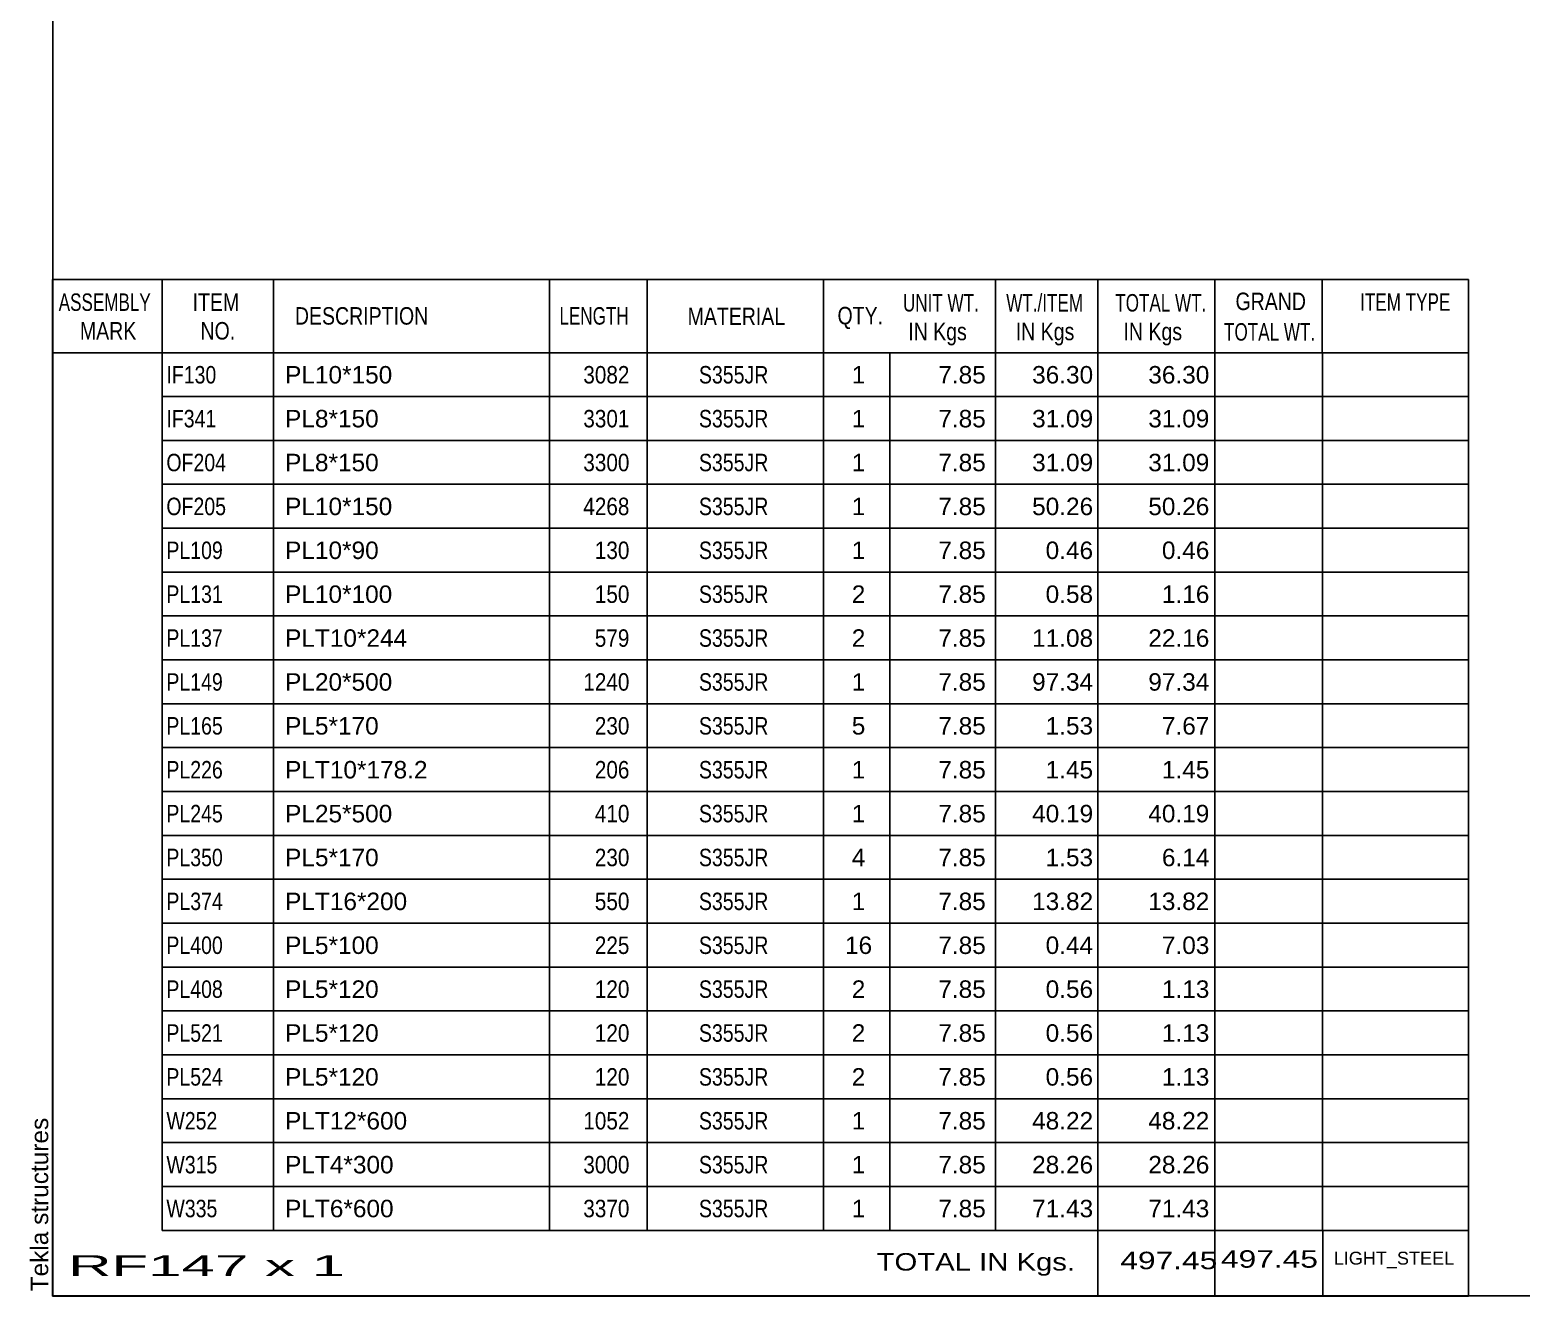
# Model space of a CAD drawing. Header units: millimetres. Extents: x -28 to 375, y -197 to 80.
# Drawn here: x -27.9 to 135.3, y -197.3 to -58.8 of the extents above; entities that cross this region are included whole.
import ezdxf

# ---------------------------------------------------------------- set-up
doc = ezdxf.new("R2010")
doc.units = ezdxf.units.MM
doc.styles.add('Arial', font='ARIAL.TTF', dxfattribs={"height": 0.2})

# ---------------------------------------------------------------- blocks, each defined once
blk = doc.blocks.new('Unknown-627306464-1201')
at = {"color": 5, "linetype": 'Continuous'}
for p, q in [((-25.35, 79.7), (-25.35, -197.3)), ((-25.35, -197.3), (374.65, -197.3))]:
    blk.add_line(p, q, dxfattribs=at)
at = {"color": 174, "linetype": 'Continuous', "style": 'Arial'}
blk.add_text('Tekla structures', height=1.9102, rotation=90, dxfattribs=at).set_placement((-25.85, -196.8))
blk = doc.blocks.new('CBS_BOM-627306464-5370')
at = {"color": 7, "linetype": 'Continuous'}
for p, q in [((-25.38, -94.13), (-25.38, -86.13)), ((-25.38, -86.13), (129.54, -86.13)), ((-13.38, -94.13), (-13.38, -86.13)), ((-1.19, -94.13), (-1.19, -86.13)), ((28.98, -94.13), (28.98, -86.13)), ((39.66, -94.13), (39.66, -86.13)), ((58.97, -94.13), (58.97, -86.13)), ((77.77, -94.13), (77.77, -86.13)), ((88.99, -94.13), (88.99, -86.13)), ((101.77, -94.13), (101.77, -86.13)), ((113.52, -94.13), (113.52, -86.13)), ((129.54, -86.14), (129.54, -94.12)), ((-25.38, -94.13), (129.54, -94.13)), ((-25.38, -98.93), (-25.38, -94.13)), ((-13.38, -98.93), (-13.38, -94.13)), ((-1.19, -98.93), (-1.19, -94.13)), ((28.98, -98.93), (28.98, -94.13)), ((39.66, -98.93), (39.66, -94.13)), ((58.97, -98.93), (58.97, -94.13)), ((66.24, -98.93), (66.24, -94.13)), ((77.77, -98.93), (77.77, -94.13)), ((88.99, -98.93), (88.99, -94.13)), ((101.77, -98.93), (101.77, -94.13)), ((113.54, -98.93), (113.54, -94.13)), ((129.54, -94.14), (129.54, -98.93)), ((-25.38, -103.73), (-25.38, -98.93)), ((-13.38, -98.93), (129.54, -98.93)), ((-13.38, -103.73), (-13.38, -98.93)), ((-1.19, -103.73), (-1.19, -98.93)), ((28.98, -103.73), (28.98, -98.93)), ((39.66, -103.73), (39.66, -98.93)), ((58.97, -103.73), (58.97, -98.93)), ((66.24, -103.73), (66.24, -98.93)), ((77.77, -103.73), (77.77, -98.93)), ((88.99, -103.73), (88.99, -98.93)), ((101.77, -103.73), (101.77, -98.93)), ((113.54, -103.73), (113.54, -98.93)), ((129.54, -98.94), (129.54, -103.73)), ((-25.38, -108.53), (-25.38, -103.73)), ((-13.38, -103.73), (129.54, -103.73)), ((-13.38, -108.53), (-13.38, -103.73)), ((-1.19, -108.53), (-1.19, -103.73)), ((28.98, -108.53), (28.98, -103.73)), ((39.66, -108.53), (39.66, -103.73)), ((58.97, -108.53), (58.97, -103.73)), ((66.24, -108.53), (66.24, -103.73)), ((77.77, -108.53), (77.77, -103.73)), ((88.99, -108.53), (88.99, -103.73)), ((101.77, -108.53), (101.77, -103.73)), ((113.54, -108.53), (113.54, -103.73)), ((129.54, -103.74), (129.54, -108.53)), ((-25.38, -113.33), (-25.38, -108.53)), ((-13.38, -108.53), (129.54, -108.53)), ((-13.38, -113.33), (-13.38, -108.53)), ((-1.19, -113.33), (-1.19, -108.53)), ((28.98, -113.33), (28.98, -108.53)), ((39.66, -113.33), (39.66, -108.53)), ((58.97, -113.33), (58.97, -108.53)), ((66.24, -113.33), (66.24, -108.53)), ((77.77, -113.33), (77.77, -108.53)), ((88.99, -113.33), (88.99, -108.53)), ((101.77, -113.33), (101.77, -108.53)), ((113.54, -113.33), (113.54, -108.53)), ((129.54, -108.54), (129.54, -113.33)), ((-25.38, -118.13), (-25.38, -113.33)), ((-13.38, -113.33), (129.54, -113.33)), ((-13.38, -118.13), (-13.38, -113.33)), ((-1.19, -118.13), (-1.19, -113.33)), ((28.98, -118.13), (28.98, -113.33)), ((39.66, -118.13), (39.66, -113.33)), ((58.97, -118.13), (58.97, -113.33)), ((66.24, -118.13), (66.24, -113.33)), ((77.77, -118.13), (77.77, -113.33)), ((88.99, -118.13), (88.99, -113.33)), ((101.77, -118.13), (101.77, -113.33)), ((113.54, -118.13), (113.54, -113.33)), ((129.54, -113.34), (129.54, -118.13)), ((-25.38, -122.93), (-25.38, -118.13)), ((-13.38, -118.13), (129.54, -118.13)), ((-13.38, -122.93), (-13.38, -118.13)), ((-1.19, -122.93), (-1.19, -118.13)), ((28.98, -122.93), (28.98, -118.13)), ((39.66, -122.93), (39.66, -118.13)), ((58.97, -122.93), (58.97, -118.13)), ((66.24, -122.93), (66.24, -118.13)), ((77.77, -122.93), (77.77, -118.13)), ((88.99, -122.93), (88.99, -118.13)), ((101.77, -122.93), (101.77, -118.13)), ((113.54, -122.93), (113.54, -118.13)), ((129.54, -118.14), (129.54, -122.93)), ((-25.38, -127.73), (-25.38, -122.93)), ((-13.38, -122.93), (129.54, -122.93)), ((-13.38, -127.73), (-13.38, -122.93)), ((-1.19, -127.73), (-1.19, -122.93)), ((28.98, -127.73), (28.98, -122.93)), ((39.66, -127.73), (39.66, -122.93)), ((58.97, -127.73), (58.97, -122.93)), ((66.24, -127.73), (66.24, -122.93)), ((77.77, -127.73), (77.77, -122.93)), ((88.99, -127.73), (88.99, -122.93)), ((101.77, -127.73), (101.77, -122.93)), ((113.54, -127.73), (113.54, -122.93)), ((129.54, -122.94), (129.54, -127.73)), ((-25.38, -132.53), (-25.38, -127.73)), ((-13.38, -127.73), (129.54, -127.73)), ((-13.38, -132.53), (-13.38, -127.73)), ((-1.19, -132.53), (-1.19, -127.73)), ((28.98, -132.53), (28.98, -127.73)), ((39.66, -132.53), (39.66, -127.73)), ((58.97, -132.53), (58.97, -127.73)), ((66.24, -132.53), (66.24, -127.73)), ((77.77, -132.53), (77.77, -127.73)), ((88.99, -132.53), (88.99, -127.73)), ((101.77, -132.53), (101.77, -127.73)), ((113.54, -132.53), (113.54, -127.73)), ((129.54, -127.74), (129.54, -132.53)), ((-25.38, -137.33), (-25.38, -132.53)), ((-13.38, -132.53), (129.54, -132.53)), ((-13.38, -137.33), (-13.38, -132.53)), ((-1.19, -137.33), (-1.19, -132.53)), ((28.98, -137.33), (28.98, -132.53)), ((39.66, -137.33), (39.66, -132.53)), ((58.97, -137.33), (58.97, -132.53)), ((66.24, -137.33), (66.24, -132.53)), ((77.77, -137.33), (77.77, -132.53)), ((88.99, -137.33), (88.99, -132.53)), ((101.77, -137.33), (101.77, -132.53)), ((113.54, -137.33), (113.54, -132.53)), ((129.54, -132.54), (129.54, -137.33)), ((-25.38, -142.13), (-25.38, -137.33)), ((-13.38, -137.33), (129.54, -137.33)), ((-13.38, -142.13), (-13.38, -137.33)), ((-1.19, -142.13), (-1.19, -137.33)), ((28.98, -142.13), (28.98, -137.33)), ((39.66, -142.13), (39.66, -137.33)), ((58.97, -142.13), (58.97, -137.33)), ((66.24, -142.13), (66.24, -137.33)), ((77.77, -142.13), (77.77, -137.33)), ((88.99, -142.13), (88.99, -137.33)), ((101.77, -142.13), (101.77, -137.33)), ((113.54, -142.13), (113.54, -137.33)), ((129.54, -137.34), (129.54, -142.13)), ((-25.38, -146.93), (-25.38, -142.13)), ((-13.38, -142.13), (129.54, -142.13)), ((-13.38, -146.93), (-13.38, -142.13)), ((-1.19, -146.93), (-1.19, -142.13)), ((28.98, -146.93), (28.98, -142.13)), ((39.66, -146.93), (39.66, -142.13)), ((58.97, -146.93), (58.97, -142.13)), ((66.24, -146.93), (66.24, -142.13)), ((77.77, -146.93), (77.77, -142.13)), ((88.99, -146.93), (88.99, -142.13)), ((101.77, -146.93), (101.77, -142.13)), ((113.54, -146.93), (113.54, -142.13)), ((129.54, -142.14), (129.54, -146.93)), ((-25.38, -151.73), (-25.38, -146.93)), ((-13.38, -146.93), (129.54, -146.93)), ((-13.38, -151.73), (-13.38, -146.93)), ((-1.19, -151.73), (-1.19, -146.93)), ((28.98, -151.73), (28.98, -146.93)), ((39.66, -151.73), (39.66, -146.93)), ((58.97, -151.73), (58.97, -146.93)), ((66.24, -151.73), (66.24, -146.93)), ((77.77, -151.73), (77.77, -146.93)), ((88.99, -151.73), (88.99, -146.93)), ((101.77, -151.73), (101.77, -146.93)), ((113.54, -151.73), (113.54, -146.93)), ((129.54, -146.94), (129.54, -151.73)), ((-25.38, -156.53), (-25.38, -151.73)), ((-13.38, -151.73), (129.54, -151.73)), ((-13.38, -156.53), (-13.38, -151.73)), ((-1.19, -156.53), (-1.19, -151.73)), ((28.98, -156.53), (28.98, -151.73)), ((39.66, -156.53), (39.66, -151.73)), ((58.97, -156.53), (58.97, -151.73)), ((66.24, -156.53), (66.24, -151.73)), ((77.77, -156.53), (77.77, -151.73)), ((88.99, -156.53), (88.99, -151.73)), ((101.77, -156.53), (101.77, -151.73)), ((113.54, -156.53), (113.54, -151.73)), ((129.54, -151.74), (129.54, -156.53)), ((-25.38, -161.33), (-25.38, -156.53)), ((-13.38, -156.53), (129.54, -156.53)), ((-13.38, -161.33), (-13.38, -156.53)), ((-1.19, -161.33), (-1.19, -156.53)), ((28.98, -161.33), (28.98, -156.53)), ((39.66, -161.33), (39.66, -156.53)), ((58.97, -161.33), (58.97, -156.53)), ((66.24, -161.33), (66.24, -156.53)), ((77.77, -161.33), (77.77, -156.53)), ((88.99, -161.33), (88.99, -156.53)), ((101.77, -161.33), (101.77, -156.53)), ((113.54, -161.33), (113.54, -156.53)), ((129.54, -156.54), (129.54, -161.33)), ((-25.38, -166.13), (-25.38, -161.33)), ((-13.38, -161.33), (129.54, -161.33)), ((-13.38, -166.13), (-13.38, -161.33)), ((-1.19, -166.13), (-1.19, -161.33)), ((28.98, -166.13), (28.98, -161.33)), ((39.66, -166.13), (39.66, -161.33)), ((58.97, -166.13), (58.97, -161.33)), ((66.24, -166.13), (66.24, -161.33)), ((77.77, -166.13), (77.77, -161.33)), ((88.99, -166.13), (88.99, -161.33)), ((101.77, -166.13), (101.77, -161.33)), ((113.54, -166.13), (113.54, -161.33)), ((129.54, -161.34), (129.54, -166.13)), ((-25.38, -170.93), (-25.38, -166.13)), ((-13.38, -166.13), (129.54, -166.13)), ((-13.38, -170.93), (-13.38, -166.13)), ((-1.19, -170.93), (-1.19, -166.13)), ((28.98, -170.93), (28.98, -166.13)), ((39.66, -170.93), (39.66, -166.13)), ((58.97, -170.93), (58.97, -166.13)), ((66.24, -170.93), (66.24, -166.13)), ((77.77, -170.93), (77.77, -166.13)), ((88.99, -170.93), (88.99, -166.13)), ((101.77, -170.93), (101.77, -166.13)), ((113.54, -170.93), (113.54, -166.13)), ((129.54, -166.14), (129.54, -170.93)), ((-25.38, -175.73), (-25.38, -170.93)), ((-13.38, -170.93), (129.54, -170.93)), ((-13.38, -175.73), (-13.38, -170.93)), ((-1.19, -175.73), (-1.19, -170.93)), ((28.98, -175.73), (28.98, -170.93)), ((39.66, -175.73), (39.66, -170.93)), ((58.97, -175.73), (58.97, -170.93)), ((66.24, -175.73), (66.24, -170.93)), ((77.77, -175.73), (77.77, -170.93)), ((88.99, -175.73), (88.99, -170.93)), ((101.77, -175.73), (101.77, -170.93)), ((113.54, -175.73), (113.54, -170.93)), ((129.54, -170.94), (129.54, -175.73)), ((-25.38, -180.53), (-25.38, -175.73)), ((-13.38, -175.73), (129.54, -175.73)), ((-13.38, -180.53), (-13.38, -175.73)), ((-1.19, -180.53), (-1.19, -175.73)), ((28.98, -180.53), (28.98, -175.73)), ((39.66, -180.53), (39.66, -175.73)), ((58.97, -180.53), (58.97, -175.73)), ((66.24, -180.53), (66.24, -175.73)), ((77.77, -180.53), (77.77, -175.73)), ((88.99, -180.53), (88.99, -175.73)), ((101.77, -180.53), (101.77, -175.73)), ((113.54, -180.53), (113.54, -175.73)), ((129.54, -175.74), (129.54, -180.53)), ((-25.38, -185.33), (-25.38, -180.53)), ((-13.38, -180.53), (129.54, -180.53)), ((-13.38, -185.33), (-13.38, -180.53)), ((-1.19, -185.33), (-1.19, -180.53)), ((28.98, -185.33), (28.98, -180.53)), ((39.66, -185.33), (39.66, -180.53)), ((58.97, -185.33), (58.97, -180.53)), ((66.24, -185.33), (66.24, -180.53)), ((77.77, -185.33), (77.77, -180.53)), ((88.99, -185.33), (88.99, -180.53)), ((101.77, -185.33), (101.77, -180.53)), ((113.54, -185.33), (113.54, -180.53)), ((129.54, -180.54), (129.54, -185.33)), ((-25.38, -190.13), (-25.38, -185.33)), ((-13.38, -185.33), (129.54, -185.33)), ((-13.38, -190.13), (-13.38, -185.33)), ((-1.19, -190.13), (-1.19, -185.33)), ((28.98, -190.13), (28.98, -185.33)), ((39.66, -190.13), (39.66, -185.33)), ((58.97, -190.13), (58.97, -185.33)), ((66.24, -190.13), (66.24, -185.33)), ((77.77, -190.13), (77.77, -185.33)), ((88.99, -190.13), (88.99, -185.33)), ((101.77, -190.13), (101.77, -185.33)), ((113.54, -190.13), (113.54, -185.33)), ((129.54, -185.34), (129.54, -190.13)), ((-25.38, -197.33), (-25.38, -190.15)), ((-13.38, -190.13), (129.54, -190.13)), ((88.99, -197.33), (88.99, -190.15)), ((101.77, -197.33), (101.77, -190.15)), ((113.58, -197.33), (113.58, -190.15)), ((129.54, -190.13), (129.54, -197.33)), ((-25.38, -197.33), (129.54, -197.33))]:
    blk.add_line(p, q, dxfattribs=at)
at = {"color": 3, "linetype": 'Continuous', "style": 'Arial'}
for s, height, width, p in [('ASSEMBLY', 1.91, 0.7, (-24.7, -89.56)), ('ITEM', 1.91, 0.8, (-10.05, -89.56)), ('UNIT WT.', 1.91, 0.7, (67.66, -89.63)), ('WT./ITEM', 1.91, 0.7, (78.96, -89.63)), ('TOTAL WT.', 1.91, 0.7, (90.89, -89.63)), ('GRAND', 1.91, 0.8, (104.04, -89.47)), ('ITEM TYPE', 1.91, 0.7, (117.68, -89.55)), ('DESCRIPTION', 1.9102, 0.8, (1.14, -91.06)), ('LENGTH', 1.91, 0.7, (30.08, -91.06)), ('MATERIAL', 1.91, 0.8, (44.1, -91.11)), ('QTY.', 1.91, 0.8, (60.5, -91.03)), ('MARK', 1.91, 0.8, (-22.38, -92.69)), ('NO.', 1.91, 0.8, (-9.19, -92.69)), ('IN Kgs', 1.91, 0.8, (68.24, -92.77)), ('IN Kgs', 1.91, 0.8, (80, -92.77)), ('IN Kgs', 1.91, 0.8, (91.79, -92.77)), ('TOTAL WT.', 1.91, 0.7, (102.79, -92.81))]:
    blk.add_text(s, height=height, dxfattribs=dict(at, width=width)).set_placement(p)
at = {"color": 7, "linetype": 'Continuous', "style": 'Arial'}
for s, width, p in [('IF130', 0.8, (-12.92, -97.5)), ('3082', 0.85, (32.69, -97.5)), ('S355JR', 0.8, (45.34, -97.5)), ('IF341', 0.8, (-12.92, -102.3)), ('3301', 0.85, (32.69, -102.3)), ('S355JR', 0.8, (45.34, -102.3)), ('OF204', 0.8, (-12.92, -107.1)), ('3300', 0.85, (32.69, -107.1)), ('S355JR', 0.8, (45.34, -107.1)), ('OF205', 0.8, (-12.92, -111.9)), ('4268', 0.85, (32.69, -111.9)), ('S355JR', 0.8, (45.34, -111.9)), ('PL109', 0.8, (-12.92, -116.7)), ('130', 0.85, (33.95, -116.7)), ('S355JR', 0.8, (45.34, -116.7)), ('PL131', 0.8, (-12.92, -121.5)), ('150', 0.85, (33.95, -121.5)), ('S355JR', 0.8, (45.34, -121.5)), ('PL137', 0.8, (-12.92, -126.3)), ('579', 0.85, (33.95, -126.3)), ('S355JR', 0.8, (45.34, -126.3)), ('PL149', 0.8, (-12.92, -131.1)), ('1240', 0.85, (32.69, -131.1)), ('S355JR', 0.8, (45.34, -131.1)), ('PL165', 0.8, (-12.92, -135.9)), ('230', 0.85, (33.95, -135.9)), ('S355JR', 0.8, (45.34, -135.9)), ('PL226', 0.8, (-12.92, -140.7)), ('206', 0.85, (33.95, -140.7)), ('S355JR', 0.8, (45.34, -140.7)), ('PL245', 0.8, (-12.92, -145.5)), ('410', 0.85, (33.95, -145.5)), ('S355JR', 0.8, (45.34, -145.5)), ('PL350', 0.8, (-12.92, -150.3)), ('230', 0.85, (33.95, -150.3)), ('S355JR', 0.8, (45.34, -150.3)), ('PL374', 0.8, (-12.92, -155.1)), ('550', 0.85, (33.95, -155.1)), ('S355JR', 0.8, (45.34, -155.1)), ('PL400', 0.8, (-12.92, -159.9)), ('225', 0.85, (33.95, -159.9)), ('S355JR', 0.8, (45.34, -159.9)), ('PL408', 0.8, (-12.92, -164.7)), ('120', 0.85, (33.95, -164.7)), ('S355JR', 0.8, (45.34, -164.7)), ('PL521', 0.8, (-12.92, -169.5)), ('120', 0.85, (33.95, -169.5)), ('S355JR', 0.8, (45.34, -169.5)), ('PL524', 0.8, (-12.92, -174.3)), ('120', 0.85, (33.95, -174.3)), ('S355JR', 0.8, (45.34, -174.3)), ('W252', 0.8, (-12.92, -179.1)), ('1052', 0.85, (32.69, -179.1)), ('S355JR', 0.8, (45.34, -179.1)), ('W315', 0.8, (-12.92, -183.9)), ('3000', 0.85, (32.69, -183.9)), ('S355JR', 0.8, (45.34, -183.9)), ('W335', 0.8, (-12.92, -188.7)), ('3370', 0.85, (32.69, -188.7)), ('S355JR', 0.8, (45.34, -188.7))]:
    blk.add_text(s, height=1.91, dxfattribs=dict(at, width=width)).set_placement(p)
for s, height, p in [('PL10*150', 1.91, (0.07, -97.5)), ('1', 1.91, (62.06, -97.5)), ('7.85', 1.91, (71.53, -97.5)), ('36.30', 1.91, (81.79, -97.5)), ('36.30', 1.91, (94.5, -97.5)), ('PL8*150', 1.91, (0.07, -102.3)), ('1', 1.91, (62.06, -102.3)), ('7.85', 1.91, (71.53, -102.3)), ('31.09', 1.91, (81.79, -102.3)), ('31.09', 1.91, (94.5, -102.3)), ('PL8*150', 1.91, (0.07, -107.1)), ('1', 1.91, (62.06, -107.1)), ('7.85', 1.91, (71.53, -107.1)), ('31.09', 1.91, (81.79, -107.1)), ('31.09', 1.91, (94.5, -107.1)), ('PL10*150', 1.91, (0.07, -111.9)), ('1', 1.91, (62.06, -111.9)), ('7.85', 1.91, (71.53, -111.9)), ('50.26', 1.91, (81.79, -111.9)), ('50.26', 1.91, (94.5, -111.9)), ('PL10*90', 1.91, (0.07, -116.7)), ('1', 1.91, (62.06, -116.7)), ('7.85', 1.91, (71.53, -116.7)), ('0.46', 1.91, (83.27, -116.7)), ('0.46', 1.91, (95.99, -116.7)), ('PL10*100', 1.91, (0.07, -121.5)), ('2', 1.91, (62.06, -121.5)), ('7.85', 1.91, (71.53, -121.5)), ('0.58', 1.91, (83.27, -121.5)), ('1.16', 1.91, (95.99, -121.5)), ('PLT10*244', 1.91, (0.07, -126.3)), ('2', 1.91, (62.06, -126.3)), ('7.85', 1.91, (71.53, -126.3)), ('11.08', 1.91, (81.79, -126.3)), ('22.16', 1.91, (94.5, -126.3)), ('PL20*500', 1.91, (0.07, -131.1)), ('1', 1.91, (62.06, -131.1)), ('7.85', 1.91, (71.53, -131.1)), ('97.34', 1.91, (81.79, -131.1)), ('97.34', 1.91, (94.5, -131.1)), ('PL5*170', 1.91, (0.07, -135.9)), ('5', 1.91, (62.06, -135.9)), ('7.85', 1.91, (71.53, -135.9)), ('1.53', 1.91, (83.27, -135.9)), ('7.67', 1.91, (95.99, -135.9)), ('PLT10*178.2', 1.9102, (0.07, -140.7)), ('1', 1.91, (62.06, -140.7)), ('7.85', 1.91, (71.53, -140.7)), ('1.45', 1.91, (83.27, -140.7)), ('1.45', 1.91, (95.99, -140.7)), ('PL25*500', 1.91, (0.07, -145.5)), ('7.85', 1.91, (71.53, -145.5)), ('40.19', 1.91, (81.79, -145.5)), ('40.19', 1.91, (94.5, -145.5)), ('1', 1.91, (62.06, -145.5)), ('PL5*170', 1.91, (0.07, -150.3)), ('4', 1.91, (62.06, -150.3)), ('7.85', 1.91, (71.53, -150.3)), ('1.53', 1.91, (83.27, -150.3)), ('6.14', 1.91, (95.99, -150.3)), ('PLT16*200', 1.91, (0.07, -155.1)), ('1', 1.91, (62.06, -155.1)), ('7.85', 1.91, (71.53, -155.1)), ('13.82', 1.91, (81.79, -155.1)), ('13.82', 1.91, (94.5, -155.1)), ('PL5*100', 1.91, (0.07, -159.9)), ('16', 1.91, (61.32, -159.9)), ('7.85', 1.91, (71.53, -159.9)), ('0.44', 1.91, (83.27, -159.9)), ('7.03', 1.91, (95.99, -159.9)), ('PL5*120', 1.91, (0.07, -164.7)), ('2', 1.91, (62.06, -164.7)), ('7.85', 1.91, (71.53, -164.7)), ('0.56', 1.91, (83.27, -164.7)), ('1.13', 1.91, (95.99, -164.7)), ('PL5*120', 1.91, (0.07, -169.5)), ('2', 1.91, (62.06, -169.5)), ('7.85', 1.91, (71.53, -169.5)), ('0.56', 1.91, (83.27, -169.5)), ('1.13', 1.91, (95.99, -169.5)), ('PL5*120', 1.91, (0.07, -174.3)), ('2', 1.91, (62.06, -174.3)), ('7.85', 1.91, (71.53, -174.3)), ('0.56', 1.91, (83.27, -174.3)), ('1.13', 1.91, (95.99, -174.3)), ('PLT12*600', 1.91, (0.07, -179.1)), ('1', 1.91, (62.06, -179.1)), ('7.85', 1.91, (71.53, -179.1)), ('48.22', 1.91, (81.79, -179.1)), ('48.22', 1.91, (94.5, -179.1)), ('PLT4*300', 1.91, (0.07, -183.9)), ('1', 1.91, (62.06, -183.9)), ('7.85', 1.91, (71.53, -183.9)), ('28.26', 1.91, (81.79, -183.9)), ('28.26', 1.91, (94.5, -183.9)), ('PLT6*600', 1.91, (0.07, -188.7)), ('1', 1.91, (62.06, -188.7)), ('7.85', 1.91, (71.53, -188.7)), ('71.43', 1.91, (81.79, -188.7)), ('71.43', 1.91, (94.5, -188.7))]:
    blk.add_text(s, height=height, dxfattribs=at).set_placement(p)
at = {"color": 6, "linetype": 'Continuous', "style": 'Arial'}
for s, height, width, p in [('497.45', 1.91, 1.3, (91.44, -194.38)), ('497.45', 1.91, 1.3, (102.45, -194.22)), ('RF147 x 1', 2.292, 2.05, (-23.66, -195.14)), ('TOTAL IN Kgs.', 1.9102, 1.2, (64.78, -194.53))]:
    blk.add_text(s, height=height, dxfattribs=dict(at, width=width)).set_placement(p)
blk.add_text('LIGHT_STEEL', height=1.4135, dxfattribs=at).set_placement((114.79, -193.88))

msp = doc.modelspace()

# ---------------------------------------------------------------- block references
for name in ['Unknown-627306464-1201', 'CBS_BOM-627306464-5370']:
    msp.add_blockref(name, (0, 0))

doc.saveas('drawing.dxf')
